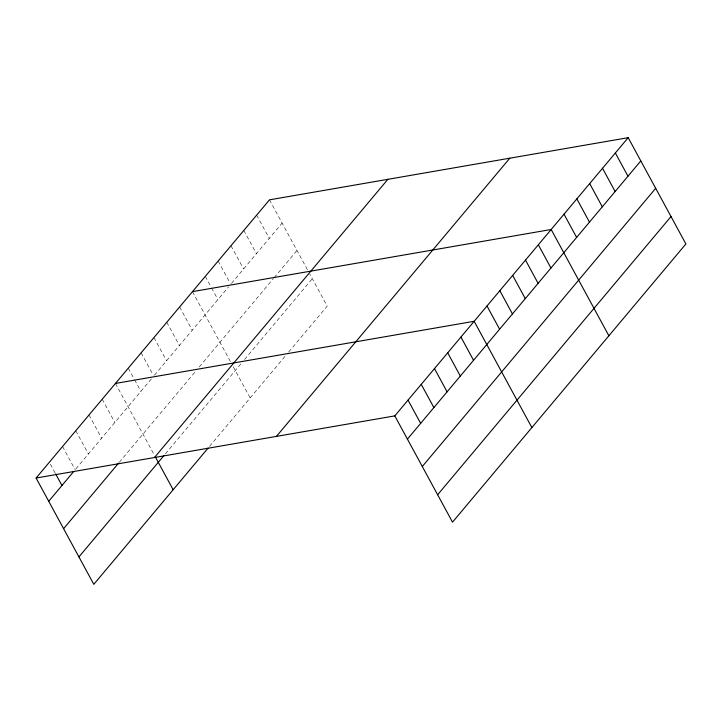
<?xml version="1.0" encoding="UTF-8"?>
<svg xmlns="http://www.w3.org/2000/svg" width="722" height="722" viewBox="0 0 722 722"><rect width="100%" height="100%" fill="white"/><g stroke="black" fill="none" stroke-linecap="round" stroke-linejoin="round"><path stroke-width="0.54" stroke-dasharray="3.61 2.71" d="M75.864 468.912L151.602 378.635M154.454 375.232L228.621 286.833M231.473 283.43L282.103 223.071M119.283 462.306L195.716 371.189M199.281 366.938L273.448 278.53M274.161 277.681L296.986 250.48M165.41 453.831L241.717 362.868M244.568 359.475L312.31 278.719M209.533 446.386L285.831 355.423M288.683 352.029L327.192 306.119L309.756 274.008M269.487 199.841L307.716 270.245M256.653 215.138L269.27 238.377M243.81 230.435L256.427 253.675M230.977 245.742L243.594 268.981M218.143 261.039L230.237 283.313M205.301 276.345L211.086 286.995M211.609 287.961L217.918 299.576M192.467 291.643L230.697 362.056M233.251 366.758L250.173 397.93M179.634 306.94L192.251 330.18M166.8 322.247L179.417 345.486M153.957 337.544L166.574 360.783M141.124 352.85L153.217 375.115M128.29 368.148L134.066 378.797M134.599 379.763L140.907 391.387M115.448 383.445L154.192 454.797M102.226 399.212L114.843 422.451M89.005 414.979L101.621 438.218M75.774 430.745L88.391 453.976M62.552 446.503L75.169 469.742M50.378 464.21L55.107 472.919"/><path stroke-width="1.08" d="M208.098 448.082L93.806 584.324L36.1 478.036L269.487 199.841L628.194 137.676L685.9 243.964L452.513 522.159L394.808 415.881L628.194 137.676M48.717 501.276L73.779 471.403M63.599 528.675L118.588 463.136M154.472 457.522L387.858 179.327M78.933 556.915L163.984 455.528M276.436 436.386L509.822 158.19M407.425 439.111L640.811 160.916M422.298 466.52L655.684 188.325M437.631 494.76L671.018 216.555M192.467 291.643L551.175 229.488L608.881 335.766M115.448 383.445L474.155 321.29L531.861 427.577M36.1 478.036L394.808 415.881M615.352 152.983L627.969 176.213M602.518 168.28L615.135 191.52M589.684 183.578L602.301 206.817M576.851 198.884L589.468 222.123M564.008 214.181L576.625 237.421M538.341 244.785L550.958 268.024M525.499 260.082L538.116 283.322M512.665 275.389L525.282 298.628M499.832 290.686L512.449 313.926M486.989 305.993L499.606 329.223M460.934 337.057L473.551 360.296M447.703 352.814L460.32 376.054M434.482 368.581L447.098 391.82M421.26 384.348L433.877 407.587M408.029 400.114L420.646 423.354M155.212 456.683L173.163 489.733M55.63 473.894L61.939 485.509"/></g></svg>
